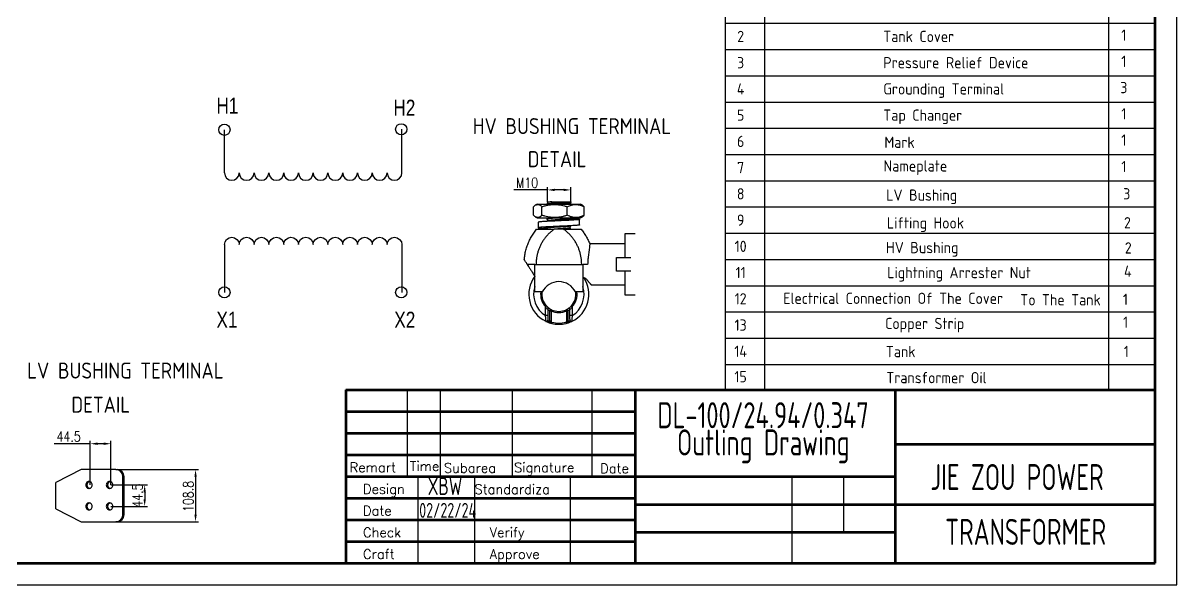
# Model space of a CAD drawing. Header units: millimetres. Extents: x 119255 to 140443, y -8485 to -5380.
# Drawn here: x 133797 to 136199, y -8485 to -7316 of the extents above; entities that cross this region are included whole.
import ezdxf
from ezdxf.enums import TextEntityAlignment as Align

# ---------------------------------------------------------------- set-up
doc = ezdxf.new("R2010")
doc.units = ezdxf.units.MM
doc.header["$LTSCALE"] = 3
for name, color, linetype in [('A', 3, 'Continuous'), ('S', 254, 'Continuous'), ('几何体', 7, 'Continuous')]:
    doc.layers.add(name, color=color, linetype=linetype)
doc.layers.add('标注、文本', color=3, linetype='Continuous', lineweight=25)
doc.layers.add('粗实线', color=4, linetype='Continuous', lineweight=53)
doc.styles.add('pdm', font='gbenor.shx', dxfattribs={"width": 0.8, "bigfont": 'gbhzfs.shx'})
doc.styles.add('ST_WIN', font='isocp2.shx', dxfattribs={"bigfont": 'hzdxfst.shx'})
doc.styles.get("Standard").update_dxf_attribs({"font": 'txt', "bigfont": 'gbcbig.shx'})
doc.styles.add('TH_GBDIM', font='romans.shx', dxfattribs={"width": 0.8, "bigfont": 'gbcbig.shx'})
doc.dimstyles.new('TH_GBDIM1', dxfattribs={"dimscale": 3, "dimtxt": 3.5, "dimasz": 2.5, "dimexe": 2, "dimexo": 0, "dimgap": 1.5, "dimtad": 1, "dimdec": 1, "dimzin": 0, "dimdsep": 46, "dimtxsty": 'TH_GBDIM', "dimcen": 2.5, "dimclrd": 3, "dimclre": 256, "dimclrt": 2, "dimadec": 0, "dimazin": 0, "dimtfac": 0.714286, "dimtdec": 1, "dimtmove": 0, "dimatfit": 3, "dimfxl": 0, "dimtzin": 0, "dimlwd": -1, "dimlwe": -1, "dimarcsym": 0})

# ---------------------------------------------------------------- blocks, each defined once
blk = doc.blocks.new('*D123')
at = {"layer": 'Defpoints', "color": 0}
for p in [(134888.8, -7663.2), (134888.8, -7687.9), (134937.4, -7687.9)]:
    blk.add_point(p, dxfattribs=at)
at = {"layer": '标注、文本'}
for p, q in [((134888.8, -7687.9), (134888.8, -7657.2)), ((134937.4, -7687.9), (134937.4, -7657.2))]:
    blk.add_line(p, q, dxfattribs=at)
at = {"layer": '标注、文本', "color": 3}
for p, q in [((134888.8, -7663.2), (134819.2, -7663.2)), ((134922.4, -7663.2), (134903.8, -7663.2))]:
    blk.add_line(p, q, dxfattribs=at)
for points in [[(134903.8, -7660.7), (134903.8, -7665.7), (134888.8, -7663.2)], [(134922.4, -7660.7), (134922.4, -7665.7), (134937.4, -7663.2)]]:
    blk.add_solid(points, dxfattribs=at)
at = {"layer": '标注、文本', "color": 2, "insert": (134846.5, -7648.2), "char_height": 21, "attachment_point": 5, "style": 'TH_GBDIM'}
blk.add_mtext('M10', dxfattribs=at)
blk = doc.blocks.new('*D124')
at = {"layer": 'Defpoints', "color": 0}
for p in [(133990.7, -8245), (133990.7, -8353.8), (134156.4, -8353.8)]:
    blk.add_point(p, dxfattribs=at)
at = {"layer": '标注、文本'}
for p, q in [((133990.7, -8245), (134162.4, -8245)), ((133990.7, -8353.8), (134162.4, -8353.8))]:
    blk.add_line(p, q, dxfattribs=at)
at = {"layer": '标注、文本', "color": 3}
blk.add_line((134156.4, -8260), (134156.4, -8338.8), dxfattribs=at)
for points in [[(134153.9, -8260), (134158.9, -8260), (134156.4, -8245)], [(134153.9, -8338.8), (134158.9, -8338.8), (134156.4, -8353.8)]]:
    blk.add_solid(points, dxfattribs=at)
at = {"layer": '标注、文本', "color": 2, "insert": (134141.4, -8301.1), "char_height": 21, "attachment_point": 5, "rotation": 90, "style": 'TH_GBDIM'}
blk.add_mtext('108.8', dxfattribs=at)
blk = doc.blocks.new('*D125')
at = {"layer": 'Defpoints', "color": 0}
for p in [(133937.3, -8191.3), (133937.3, -8277.2), (133980.3, -8277.2)]:
    blk.add_point(p, dxfattribs=at)
at = {"layer": '标注、文本'}
for p, q in [((133937.3, -8277.2), (133937.3, -8185.3)), ((133980.3, -8277.2), (133980.3, -8185.3))]:
    blk.add_line(p, q, dxfattribs=at)
at = {"layer": '标注、文本', "color": 3}
for p, q in [((133937.3, -8191.3), (133862.1, -8191.3)), ((133965.3, -8191.3), (133952.3, -8191.3))]:
    blk.add_line(p, q, dxfattribs=at)
for points in [[(133952.3, -8188.8), (133952.3, -8193.8), (133937.3, -8191.3)], [(133965.3, -8188.8), (133965.3, -8193.8), (133980.3, -8191.3)]]:
    blk.add_solid(points, dxfattribs=at)
at = {"layer": '标注、文本', "color": 2, "insert": (133892.2, -8176.3), "char_height": 21, "attachment_point": 5, "style": 'TH_GBDIM'}
blk.add_mtext('44.5', dxfattribs=at)
blk = doc.blocks.new('*D126')
at = {"layer": 'Defpoints', "color": 0}
for p in [(133980.3, -8277.2), (133980.3, -8321.7), (134050.5, -8321.7)]:
    blk.add_point(p, dxfattribs=at)
at = {"layer": '标注、文本'}
for p, q in [((133980.3, -8277.2), (134056.5, -8277.2)), ((133980.3, -8321.7), (134056.5, -8321.7))]:
    blk.add_line(p, q, dxfattribs=at)
at = {"layer": '标注、文本', "color": 3}
blk.add_line((134050.5, -8292.2), (134050.5, -8306.7), dxfattribs=at)
for points in [[(134048, -8292.2), (134053, -8292.2), (134050.5, -8277.2)], [(134048, -8306.7), (134053, -8306.7), (134050.5, -8321.7)]]:
    blk.add_solid(points, dxfattribs=at)
at = {"layer": '标注、文本', "color": 2, "insert": (134035.5, -8299.4), "char_height": 21, "attachment_point": 5, "rotation": 90, "style": 'TH_GBDIM'}
blk.add_mtext('44.5', dxfattribs=at)

msp = doc.modelspace()

# ---------------------------------------------------------------- linework, layer by layer
at = {"layer": 'A'}
for p, q in [((135259.76, -8079.16), (135259.76, -7152.69)), ((136153.97, -8026.27), (136153.97, -7152.69)), ((135341.51, -8079.16), (135341.51, -7207.29)), ((136057.35, -8079.16), (136057.35, -7207.29)), ((135259.76, -7316.49), (136153.97, -7316.49)), ((135259.76, -7371.09), (136153.97, -7371.09)), ((135259.76, -7425.69), (136153.97, -7425.69)), ((135259.76, -7480.29), (136153.97, -7480.29)), ((135259.76, -7480.29), (136153.97, -7480.29)), ((135259.76, -7534.88), (136153.97, -7534.88)), ((135259.76, -7534.88), (136153.97, -7534.88)), ((135259.76, -7589.48), (136153.97, -7589.48)), ((135259.76, -7644.08), (136153.97, -7644.08)), ((135322.16, -7698.68), (136153.97, -7698.68)), ((135322.16, -7753.28), (136153.97, -7753.28)), ((135322.16, -7807.88), (136153.97, -7807.88)), ((135322.16, -7862.48), (136153.97, -7862.48)), ((135322.16, -7917.08), (136153.97, -7917.08)), ((135259.76, -7971.68), (136153.97, -7971.68)), ((135259.76, -8026.27), (136153.97, -8026.27))]:
    msp.add_line(p, q, dxfattribs=at)
at = {"layer": 'S'}
for p, q in [((135259.76, -7698.68), (135322.16, -7698.68)), ((135259.76, -7753.28), (135322.16, -7753.28)), ((135259.76, -7807.88), (135322.16, -7807.88)), ((135259.76, -7862.48), (135322.16, -7862.48)), ((135259.76, -7917.08), (135322.16, -7917.08))]:
    msp.add_line(p, q, dxfattribs=at)
at = {"layer": '几何体'}
for p, q in [((134859.88, -7716.07), (134859.88, -7698.08)), ((134867.51, -7692.57), (134863.36, -7695.23)), ((134867.51, -7692.57), (134883.08, -7692.57)), ((134877.45, -7716.07), (134877.45, -7698.08)), ((134883.08, -7692.57), (134957.7, -7692.57)), ((134888.82, -7687.89), (134889.5, -7689.25)), ((134930.17, -7716.07), (134930.17, -7698.08)), ((134937.59, -7688.17), (134937.43, -7687.85)), ((134937.6, -7690.28), (134937.6, -7688.22)), ((134961.85, -7695.23), (134957.7, -7692.57)), ((134965.33, -7716.07), (134965.33, -7698.08)), ((134863.38, -7718.93), (134867.51, -7721.57)), ((134867.51, -7721.57), (134883.08, -7721.57)), ((134869.52, -7730.48), (134869.52, -7741.98)), ((134883.08, -7721.57), (134957.7, -7721.57)), ((134887.69, -7721.71), (134887.6, -7721.76)), ((134887.6, -7721.76), (134887.6, -7723.82)), ((134889.53, -7727.53), (134888.99, -7728.6)), ((134935.68, -7722.84), (134936.32, -7721.57)), ((134955.68, -7735.98), (134955.68, -7724.48)), ((134957.7, -7721.57), (134961.83, -7718.93)), ((134887.97, -7740.7), (134887.6, -7740.92)), ((134887.6, -7740.92), (134887.6, -7742.99)), ((134887.69, -7740.72), (134887.62, -7740.87)), ((134922.57, -7745.07), (134902.64, -7745.07)), ((134937.6, -7738.19), (134937.6, -7737.8)), ((135071.1, -7754.32), (135050.1, -7754.32)), ((135050.1, -7754.32), (135050.1, -7803.82)), ((135050.1, -7775.57), (134976.94, -7775.57)), ((135032.6, -7832.32), (135032.6, -7803.82)), ((135032.6, -7803.82), (135062.6, -7803.82)), ((134862.6, -7875.57), (134862.6, -7818.07)), ((134862.6, -7818.07), (134962.6, -7818.07)), ((134962.6, -7818.07), (134962.6, -7875.57)), ((135062.6, -7832.32), (135032.6, -7832.32)), ((135050.1, -7832.32), (135050.1, -7881.82)), ((134878.1, -7875.57), (134862.6, -7875.57)), ((134962.6, -7875.57), (134947.1, -7875.57)), ((134980.11, -7860.57), (135050.1, -7860.57)), ((135050.1, -7881.82), (135071.1, -7881.82)), ((134884.63, -7906.1), (134886.47, -7904.41)), ((134884.63, -7924.81), (134884.63, -7906.1)), ((134889.6, -7924.81), (134884.63, -7924.81)), ((134889.6, -7912.36), (134889.6, -7924.81)), ((134893.86, -7914.73), (134896.34, -7914.73)), ((134893.86, -7936.21), (134893.86, -7914.73)), ((134897.41, -7912.47), (134896.34, -7914.73)), ((134896.34, -7914.73), (134896.34, -7936.21)), ((134927.8, -7912.47), (134928.87, -7914.73)), ((134931.35, -7914.73), (134928.87, -7914.73)), ((134928.87, -7936.21), (134928.87, -7914.73)), ((134931.35, -7914.73), (134931.35, -7936.21)), ((134935.61, -7924.81), (134935.61, -7912.36)), ((134940.58, -7924.81), (134935.61, -7924.81)), ((134940.58, -7906.1), (134938.74, -7904.41)), ((134940.58, -7906.1), (134940.58, -7924.81)), ((134896.34, -7936.21), (134893.86, -7936.21)), ((134898.26, -7938.64), (134897.66, -7941.07)), ((134926.95, -7938.64), (134927.55, -7941.07)), ((134928.87, -7936.21), (134931.35, -7936.21)), ((133918.28, -8245.01), (133865.67, -8271.7)), ((133990.72, -8245.01), (133918.28, -8245.01)), ((133990.72, -8245.01), (133993.18, -8245.01)), ((134007.67, -8260.01), (134005.21, -8260.01)), ((134005.21, -8338.82), (134005.21, -8260.01)), ((134007.67, -8338.82), (134007.67, -8260.01)), ((133865.67, -8327.13), (133918.28, -8353.82)), ((133918.28, -8353.82), (133990.72, -8353.82)), ((133993.18, -8353.82), (133990.72, -8353.82)), ((134005.21, -8338.82), (134007.67, -8338.82))]:
    msp.add_line(p, q, dxfattribs=at)
at = {"layer": '几何体', "flags": 128}
for points in [[(133941.51, -8277.17), (133941.34, -8275.57), (133940.83, -8274.06), (133940, -8272.71), (133938.91, -8271.58), (133937.6, -8270.72), (133936.14, -8270.19), (133934.6, -8270.02), (133933.07, -8270.19), (133931.61, -8270.72), (133930.3, -8271.58), (133929.2, -8272.71), (133928.38, -8274.06), (133927.87, -8275.57), (133927.7, -8277.17), (133927.87, -8278.76), (133928.38, -8280.27), (133929.2, -8281.62), (133930.3, -8282.76), (133931.61, -8283.61), (133933.07, -8284.14), (133934.6, -8284.32), (133936.14, -8284.14), (133937.6, -8283.61), (133938.91, -8282.76), (133940, -8281.62), (133940.83, -8280.27), (133941.34, -8278.76), (133941.51, -8277.17)], [(133984.49, -8277.17), (133984.32, -8275.57), (133983.81, -8274.06), (133982.99, -8272.71), (133981.89, -8271.58), (133980.58, -8270.72), (133979.12, -8270.19), (133977.59, -8270.02), (133976.05, -8270.19), (133974.59, -8270.72), (133973.28, -8271.58), (133972.19, -8272.71), (133971.36, -8274.06), (133970.85, -8275.57), (133970.68, -8277.17), (133970.85, -8278.76), (133971.36, -8280.27), (133972.19, -8281.62), (133973.28, -8282.76), (133974.59, -8283.61), (133976.05, -8284.14), (133977.59, -8284.32), (133979.12, -8284.14), (133980.58, -8283.61), (133981.89, -8282.76), (133982.99, -8281.62), (133983.81, -8280.27), (133984.32, -8278.76), (133984.49, -8277.17)], [(133941.51, -8321.67), (133941.34, -8320.07), (133940.83, -8318.56), (133940, -8317.21), (133938.91, -8316.08), (133937.6, -8315.22), (133936.14, -8314.69), (133934.6, -8314.52), (133933.07, -8314.69), (133931.61, -8315.22), (133930.3, -8316.08), (133929.2, -8317.21), (133928.38, -8318.56), (133927.87, -8320.07), (133927.7, -8321.67), (133927.87, -8323.26), (133928.38, -8324.77), (133929.2, -8326.12), (133930.3, -8327.26), (133931.61, -8328.11), (133933.07, -8328.64), (133934.6, -8328.82), (133936.14, -8328.64), (133937.6, -8328.11), (133938.91, -8327.26), (133940, -8326.12), (133940.83, -8324.77), (133941.34, -8323.26), (133941.51, -8321.67)], [(133984.49, -8321.67), (133984.32, -8320.07), (133983.81, -8318.56), (133982.99, -8317.21), (133981.89, -8316.08), (133980.58, -8315.22), (133979.12, -8314.69), (133977.59, -8314.52), (133976.05, -8314.69), (133974.59, -8315.22), (133973.28, -8316.08), (133972.19, -8317.21), (133971.36, -8318.56), (133970.85, -8320.07), (133970.68, -8321.67), (133970.85, -8323.26), (133971.36, -8324.77), (133972.19, -8326.12), (133973.28, -8327.26), (133974.59, -8328.11), (133976.05, -8328.64), (133977.59, -8328.82), (133979.12, -8328.64), (133980.58, -8328.11), (133981.89, -8327.26), (133982.99, -8326.12), (133983.81, -8324.77), (133984.32, -8323.26), (133984.49, -8321.67)]]:
    msp.add_lwpolyline(points, dxfattribs=at)
at = {"layer": '几何体'}
for centre, radius, start, end in [((134912.6, -7880.38), 62.5, 143.18845, 243.95104), ((134912.6, -7880.38), 62.5, 296.04896, 33.63315), ((134912.6, -7880.38), 52.5, 162.24721, 237.80102), ((134912.6, -7880.38), 38, 172.7311, 222.59215), ((134912.6, -7880.38), 35.5, 172.21614, 222.59215), ((134912.6, -7892.5), 38.43, 26.13864, 153.86136), ((134912.6, -7880.38), 35.5, 317.40785, 7.78386), ((134912.6, -7880.38), 52.5, 302.19898, 17.75279), ((134912.6, -7880.38), 38, 317.40785, 7.2689), ((134892.1, -7912.37), 2.5, 57.73446, 179.77206), ((134910.12, -7880.38), 38, 237.31442, 244.66198), ((134912.6, -7880.38), 35.5, 237.31442, 244.66198), ((134896.36, -7914.73), 2.5, 64.99822, 179.88624), ((134912.6, -7880.38), 38, 244.66198, 295.33802), ((134912.6, -7880.38), 35.5, 244.66198, 295.33802), ((134912.6, -7880.38), 35.5, 295.33802, 302.68558), ((134928.85, -7914.73), 2.5, 0.11376, 115.00178), ((134915.09, -7880.38), 38, 295.33802, 302.68558), ((134933.11, -7912.37), 2.5, 0.22794, 122.26554), ((134894.24, -7934.9), 4.97, 179.62661, 251.26159), ((134907.64, -7880.38), 57.5, 251.37758, 256.13637), ((134912.6, -7880.38), 62.5, 251.37758, 256.16785), ((134912.6, -7880.38), 62.5, 256.16785, 283.83215), ((134912.6, -7880.38), 60, 256.16785, 283.83215), ((134912.6, -7880.38), 62.5, 283.83215, 288.62242), ((134917.57, -7880.38), 57.5, 283.86363, 288.62242), ((134930.97, -7934.9), 4.97, 288.73841, 0.37339), ((133990.46, -8259.76), 14.75, 359.02424, 88.98981), ((133992.92, -8259.76), 14.75, 359.02424, 88.98981), ((133937.29, -8277.17), 7.19, 101.71697, 258.28303), ((133980.28, -8277.17), 7.19, 101.71698, 258.28302), ((133937.29, -8321.67), 7.19, 101.71698, 258.28302), ((133980.28, -8321.67), 7.19, 101.71697, 258.28303), ((133990.46, -8339.07), 14.75, 271.01019, 0.97576), ((133992.92, -8339.07), 14.75, 271.01019, 0.97576)]:
    msp.add_arc(centre, radius, start, end, dxfattribs=at)
for points, knots in [([(134859.88, -7698.08), (134860.64, -7697.37), (134862.17, -7695.96), (134864.53, -7694.44), (134866.95, -7693.54), (134869.27, -7693.39), (134871.44, -7693.88), (134873.46, -7694.84), (134875.47, -7696.23), (134876.79, -7697.46), (134877.45, -7698.08)], [0, 0, 0, 0, 0.1336425, 0.2672363, 0.4045834, 0.541898, 0.6551992, 0.7685228, 0.884248, 1, 1, 1, 1]), ([(134877.45, -7698.08), (134879.74, -7697.37), (134884.32, -7695.96), (134891.41, -7694.44), (134898.68, -7693.54), (134905.63, -7693.39), (134912.14, -7693.88), (134918.2, -7694.84), (134924.22, -7696.23), (134928.19, -7697.46), (134930.17, -7698.08)], [0, 0, 0, 0, 0.1336425, 0.2672363, 0.4045834, 0.541898, 0.6551992, 0.7685228, 0.884248, 1, 1, 1, 1]), ([(134889.53, -7689.19), (134889.21, -7689.82), (134888.64, -7690.95), (134888.07, -7692.07), (134887.81, -7692.57)], [0, 0, 0, 0, 0.5567059, 1, 1, 1, 1]), ([(134937.52, -7688.17), (134937.55, -7688.18), (134937.78, -7688.3), (134937.22, -7688.52), (134935.87, -7688.81), (134933.52, -7689.11), (134930.4, -7689.42), (134926.58, -7689.71), (134922.24, -7690.01), (134917.51, -7690.32), (134912.6, -7690.61), (134907.7, -7690.91), (134902.97, -7691.21), (134898.63, -7691.51), (134894.81, -7691.8), (134891.71, -7692.11), (134889.62, -7692.37), (134888.96, -7692.52), (134888.72, -7692.57)], [0, 0, 0, 0, 0.011339, 0.0796235, 0.1469262, 0.2150508, 0.2834423, 0.3508608, 0.4187734, 0.4872185, 0.554868, 0.6225175, 0.6909627, 0.7588753, 0.8262938, 0.8946853, 0.9628099, 1, 1, 1, 1]), ([(134888.84, -7687.88), (134888.89, -7687.88), (134888.98, -7687.88), (134889.98, -7687.88), (134891.57, -7687.88), (134893.8, -7687.88), (134896.06, -7687.88), (134897.63, -7687.88), (134898.14, -7687.88)], [0, 0, 0, 0, 0.1744692, 0.3563639, 0.5436027, 0.7238546, 0.9094639, 1, 1, 1, 1]), ([(134898.14, -7687.88), (134897.51, -7687.94), (134895.73, -7688.09), (134893.28, -7688.35), (134891.15, -7688.65), (134889.84, -7688.92), (134889.67, -7689.11), (134889.6, -7689.19)], [0, 0, 0, 0, 0.1252265, 0.3553335, 0.5845415, 0.8109807, 1, 1, 1, 1]), ([(134898.14, -7687.88), (134899.16, -7687.88), (134901.22, -7687.88), (134904.76, -7687.88), (134908.53, -7687.88), (134912.43, -7687.88), (134916.38, -7687.88), (134920.26, -7687.88), (134924, -7687.88), (134927.44, -7687.88), (134930.51, -7687.88), (134933.1, -7687.88), (134935.18, -7687.88), (134936.6, -7687.88), (134937.38, -7687.88), (134937.37, -7687.88), (134937.37, -7687.88)], [0, 0, 0, 0, 0.0706046, 0.1432471, 0.2138466, 0.2864695, 0.3574563, 0.4304155, 0.5028638, 0.57741, 0.6500154, 0.7246462, 0.7986045, 0.8747015, 0.9489552, 1, 1, 1, 1]), ([(134937.53, -7690.32), (134937.45, -7690.41), (134937.26, -7690.6), (134935.83, -7690.87), (134933.53, -7691.17), (134930.39, -7691.48), (134926.58, -7691.77), (134922.23, -7692.07), (134918.05, -7692.34), (134915.32, -7692.51), (134914.24, -7692.57)], [0, 0, 0, 0, 0.1129869, 0.2449351, 0.3784947, 0.5125774, 0.6447526, 0.7778965, 0.9120844, 1, 1, 1, 1]), ([(134930.17, -7698.08), (134931.67, -7697.38), (134934.61, -7696.02), (134939.1, -7694.56), (134943.62, -7693.63), (134948.23, -7693.37), (134952.75, -7693.77), (134957.1, -7694.77), (134961.25, -7696.19), (134963.97, -7697.45), (134965.33, -7698.08)], [0, 0, 0, 0, 0.1314085, 0.257448, 0.383446, 0.5134136, 0.643385, 0.7621543, 0.8811202, 1, 1, 1, 1]), ([(134936.45, -7692.57), (134936.51, -7692.45), (134936.89, -7691.7), (134937.27, -7690.95), (134937.59, -7690.32)], [0, 0, 0, 0, 0.1627992, 1, 1, 1, 1]), ([(134965.33, -7698.08), (134964.57, -7697.35), (134963.41, -7696.25), (134962.22, -7695.53), (134961.81, -7695.28)], [0, 0, 0, 0, 0.6559929, 1, 1, 1, 1]), ([(134877.45, -7716.07), (134876.68, -7716.77), (134875.16, -7718.18), (134872.79, -7719.71), (134870.37, -7720.61), (134868.06, -7720.76), (134865.89, -7720.26), (134863.87, -7719.3), (134861.86, -7717.91), (134860.54, -7716.68), (134859.88, -7716.07)], [0, 0, 0, 0, 0.1336425, 0.2672363, 0.4045834, 0.541898, 0.6551992, 0.7685228, 0.884248, 1, 1, 1, 1]), ([(134935.81, -7722.58), (134937.08, -7722.64), (134940.24, -7722.81), (134944.59, -7723.07), (134948.77, -7723.37), (134952.04, -7723.68), (134954.33, -7723.97), (134955.6, -7724.27), (134955.82, -7724.57), (134954.96, -7724.88), (134953.06, -7725.17), (134950.18, -7725.47), (134946.36, -7725.77), (134941.7, -7726.08), (134936.34, -7726.37), (134930.4, -7726.67), (134924.01, -7726.97), (134917.32, -7727.28), (134910.55, -7727.57), (134903.83, -7727.87), (134897.3, -7728.17), (134891.15, -7728.48), (134885.55, -7728.77), (134880.61, -7729.07), (134876.44, -7729.37), (134873.16, -7729.68), (134870.9, -7729.97), (134869.66, -7730.24), (134869.64, -7730.41), (134869.64, -7730.48)], [0, 0, 0, 0, 0.0253748, 0.0630724, 0.1012418, 0.1394111, 0.1771087, 0.2148063, 0.2529757, 0.291145, 0.3288426, 0.3665402, 0.4047095, 0.4428789, 0.4805765, 0.5182741, 0.5564434, 0.5946128, 0.6323104, 0.6700079, 0.7081773, 0.7463467, 0.7840442, 0.8217418, 0.8599112, 0.8980805, 0.9357781, 0.9734757, 1, 1, 1, 1]), ([(134930.17, -7716.07), (134927.88, -7716.77), (134923.3, -7718.18), (134916.2, -7719.71), (134908.94, -7720.61), (134901.98, -7720.76), (134895.48, -7720.26), (134889.42, -7719.3), (134883.39, -7717.91), (134879.43, -7716.68), (134877.45, -7716.07)], [0, 0, 0, 0, 0.1336425, 0.2672363, 0.4045834, 0.541898, 0.6551992, 0.7685228, 0.884248, 1, 1, 1, 1]), ([(134910.13, -7721.57), (134909.34, -7721.62), (134906.89, -7721.77), (134902.98, -7722.03), (134898.62, -7722.32), (134894.81, -7722.62), (134891.69, -7722.92), (134889.34, -7723.23), (134887.98, -7723.51), (134887.44, -7723.73), (134887.65, -7723.85), (134887.68, -7723.87)], [0, 0, 0, 0, 0.06396167, 0.19564291, 0.3262997, 0.45600579, 0.58758386, 0.71864851, 0.84813187, 0.97950409, 1, 1, 1, 1]), ([(134887.62, -7723.87), (134887.94, -7724.49), (134888.56, -7725.73), (134889.19, -7726.97), (134889.5, -7727.58)], [0, 0, 0, 0, 0.50694105, 1, 1, 1, 1]), ([(134935.62, -7722.84), (134935.54, -7722.92), (134935.37, -7723.11), (134934.06, -7723.38), (134931.93, -7723.69), (134929.03, -7723.99), (134925.51, -7724.28), (134921.5, -7724.58), (134917.14, -7724.89), (134912.81, -7725.17), (134908.7, -7725.44), (134904.89, -7725.7), (134901.31, -7725.96), (134898.46, -7726.18), (134895.75, -7726.42), (134893.28, -7726.68), (134891.15, -7726.99), (134889.84, -7727.26), (134889.67, -7727.44), (134889.6, -7727.53)], [0, 0, 0, 0, 0.0534828, 0.1167547, 0.1808002, 0.2450969, 0.3084777, 0.3723236, 0.4366708, 0.500269, 0.5550889, 0.6105938, 0.6659809, 0.7205791, 0.75557, 0.8198667, 0.8839122, 0.9471841, 1, 1, 1, 1]), ([(134935.84, -7723.06), (134935.88, -7723.06), (134937.13, -7723.16), (134939.08, -7723.37), (134941.52, -7723.68), (134943.19, -7723.97), (134944.12, -7724.27), (134944.28, -7724.57), (134943.65, -7724.88), (134942.26, -7725.17), (134940.15, -7725.47), (134937.35, -7725.77), (134933.93, -7726.08), (134930, -7726.37), (134925.65, -7726.67), (134920.96, -7726.97), (134916.54, -7727.25), (134913.72, -7727.42), (134912.56, -7727.49)], [0, 0, 0, 0, 0.00198403, 0.07024202, 0.13850001, 0.20591148, 0.27332294, 0.34158093, 0.40983892, 0.47725039, 0.54466185, 0.61291985, 0.68117784, 0.7485893, 0.81600077, 0.88425876, 0.95251675, 1, 1, 1, 1]), ([(134965.33, -7716.07), (134963.97, -7716.7), (134961.25, -7717.96), (134957.1, -7719.38), (134952.8, -7720.37), (134948.38, -7720.77), (134943.82, -7720.54), (134939.24, -7719.63), (134934.66, -7718.15), (134931.67, -7716.76), (134930.17, -7716.07)], [0, 0, 0, 0, 0.1188795, 0.2378452, 0.3566142, 0.4824661, 0.6083134, 0.7384292, 0.8685918, 1, 1, 1, 1]), ([(134937.22, -7725.78), (134937.03, -7725.39), (134936.52, -7724.39), (134936.01, -7723.4), (134935.71, -7722.79)], [0, 0, 0, 0, 0.3880679, 1, 1, 1, 1]), ([(134961.81, -7718.9), (134962.32, -7718.57), (134963.51, -7717.79), (134964.67, -7716.7), (134965.33, -7716.07)], [0, 0, 0, 0, 0.4297346, 1, 1, 1, 1]), ([(134840.54, -7808.08), (134840.91, -7804.81), (134841.64, -7798.29), (134843.8, -7788.66), (134846.73, -7779.23), (134850.46, -7770.08), (134854.99, -7761.28), (134860.22, -7752.86), (134864.28, -7747.67), (134866.32, -7745.07)], [0, 0, 0, 0, 0.1425337, 0.2850681, 0.4276034, 0.5707028, 0.7138014, 0.8569007, 1, 1, 1, 1]), ([(134902.64, -7745.07), (134900.75, -7746.49), (134896.97, -7749.34), (134891.74, -7754.16), (134886.87, -7759.36), (134882.43, -7764.92), (134878.45, -7770.81), (134874.95, -7776.99), (134871.96, -7783.42), (134869.49, -7790.08), (134867.55, -7796.94), (134866.15, -7803.92), (134865.27, -7810.98), (134865.16, -7815.71), (134865.11, -7818.07)], [0, 0, 0, 0, 0.0832172, 0.1663847, 0.2500233, 0.3337131, 0.4168632, 0.4999998, 0.583099, 0.6662492, 0.7499764, 0.8335965, 0.916764, 1, 1, 1, 1]), ([(134866.34, -7745.07), (134866.36, -7745.07), (134866.41, -7745.07), (134866.79, -7745.07), (134867.4, -7745.07), (134868.22, -7745.07), (134869.2, -7745.07), (134870.3, -7745.07), (134871.57, -7745.07), (134873, -7745.07), (134874.81, -7745.07), (134877.07, -7745.07), (134879.89, -7745.07), (134882.98, -7745.07), (134886.37, -7745.07), (134890.06, -7745.07), (134894.05, -7745.07), (134898.27, -7745.07), (134901.16, -7745.07), (134902.64, -7745.07)], [0, 0, 0, 0, 0.0632213, 0.1255669, 0.1872543, 0.2485081, 0.3011813, 0.3523364, 0.402151, 0.4508173, 0.4985414, 0.5649917, 0.6283598, 0.6894952, 0.7493425, 0.8108636, 0.8723314, 0.934986, 1, 1, 1, 1]), ([(134955.57, -7735.98), (134955.6, -7736.01), (134955.74, -7736.14), (134954.91, -7736.38), (134953.07, -7736.67), (134950.18, -7736.97), (134946.36, -7737.27), (134941.7, -7737.58), (134936.34, -7737.87), (134930.4, -7738.17), (134924.01, -7738.47), (134917.32, -7738.78), (134910.55, -7739.07), (134903.83, -7739.37), (134897.3, -7739.67), (134891.15, -7739.98), (134885.55, -7740.27), (134880.61, -7740.57), (134876.44, -7740.87), (134873.17, -7741.18), (134870.88, -7741.47), (134869.61, -7741.77), (134869.39, -7742.07), (134870.25, -7742.38), (134872.15, -7742.67), (134875.03, -7742.97), (134878.86, -7743.27), (134883.2, -7743.56), (134886.53, -7743.74), (134888.02, -7743.82)], [0, 0, 0, 0, 0.0117613, 0.0502697, 0.0883021, 0.1263345, 0.1648429, 0.2033512, 0.2413836, 0.279416, 0.3179244, 0.3564328, 0.3944652, 0.4324976, 0.471006, 0.5095144, 0.5475468, 0.5855792, 0.6240876, 0.6625959, 0.7006283, 0.7386608, 0.7771691, 0.8156775, 0.8537099, 0.8917423, 0.9302507, 0.9687591, 1, 1, 1, 1]), ([(134912.56, -7738.99), (134912.08, -7739.02), (134909.95, -7739.14), (134906.17, -7739.37), (134901.39, -7739.67), (134896.88, -7739.98), (134892.77, -7740.27), (134889.15, -7740.57), (134886.09, -7740.87), (134883.7, -7741.18), (134882.02, -7741.47), (134881.09, -7741.77), (134880.93, -7742.07), (134881.56, -7742.38), (134882.96, -7742.67), (134884.97, -7742.96), (134886.83, -7743.15), (134887.73, -7743.25)], [0, 0, 0, 0, 0.0206777, 0.0906243, 0.1614492, 0.2322742, 0.3022208, 0.3721675, 0.4429924, 0.5138174, 0.583764, 0.6537106, 0.7245356, 0.7953606, 0.8653072, 0.9352538, 1, 1, 1, 1]), ([(134937.6, -7738.19), (134937.51, -7738.3), (134937.32, -7738.5), (134935.84, -7738.79), (134933.53, -7739.09), (134930.39, -7739.4), (134926.58, -7739.69), (134922.24, -7739.99), (134917.51, -7740.3), (134912.6, -7740.59), (134907.7, -7740.88), (134902.97, -7741.19), (134898.63, -7741.49), (134894.81, -7741.78), (134891.69, -7742.09), (134889.34, -7742.39), (134887.98, -7742.68), (134887.44, -7742.9), (134887.65, -7743.02), (134887.68, -7743.03)], [0, 0, 0, 0, 0.0622062, 0.1235181, 0.1855787, 0.2478824, 0.3092997, 0.3711672, 0.4335197, 0.4951475, 0.5567752, 0.6191278, 0.6809953, 0.7424126, 0.8047163, 0.8667769, 0.9280887, 0.990295, 1, 1, 1, 1]), ([(134887.62, -7743.03), (134887.94, -7743.66), (134888.28, -7744.34), (134888.63, -7745.02), (134888.65, -7745.07)], [0, 0, 0, 0, 0.92269038, 1, 1, 1, 1]), ([(134935.62, -7742.01), (134935.54, -7742.09), (134935.37, -7742.28), (134934.06, -7742.55), (134931.93, -7742.85), (134929.03, -7743.16), (134925.51, -7743.45), (134921.5, -7743.75), (134917.14, -7744.06), (134912.81, -7744.34), (134908.71, -7744.6), (134905.57, -7744.82), (134903.87, -7744.95), (134903.34, -7744.98)], [0, 0, 0, 0, 0.0842117, 0.1838367, 0.2846799, 0.3859187, 0.4857153, 0.5862443, 0.6875625, 0.7877015, 0.8740184, 0.961414, 1, 1, 1, 1]), ([(134912.21, -7739), (134912.2, -7739.01), (134912.16, -7739.01), (134912.42, -7738.99), (134912.6, -7738.99)], [0, 0, 0, 0, 0.2579346, 1, 1, 1, 1]), ([(134960.1, -7818.07), (134960.05, -7815.71), (134959.94, -7810.98), (134959.06, -7803.92), (134957.66, -7796.94), (134955.72, -7790.08), (134953.25, -7783.42), (134950.26, -7776.99), (134946.77, -7770.82), (134942.78, -7764.93), (134938.34, -7759.36), (134933.47, -7754.16), (134928.24, -7749.34), (134924.46, -7746.49), (134922.57, -7745.07)], [0, 0, 0, 0, 0.0832172, 0.1663848, 0.2500232, 0.3337131, 0.4168633, 0.4999998, 0.583099, 0.6662492, 0.7499764, 0.8335965, 0.9167641, 1, 1, 1, 1]), ([(134922.57, -7745.07), (134924.04, -7745.07), (134926.93, -7745.07), (134931.14, -7745.07), (134935.12, -7745.07), (134938.81, -7745.07), (134942.19, -7745.07), (134944.91, -7745.07), (134947.12, -7745.07), (134948.91, -7745.07), (134950.74, -7745.07), (134952.56, -7745.07), (134954.28, -7745.07), (134955.74, -7745.07), (134957.28, -7745.07), (134958.59, -7745.07), (134958.77, -7745.07), (134958.87, -7745.07)], [0, 0, 0, 0, 0.0648469, 0.12735777, 0.18869577, 0.25009077, 0.30975052, 0.37071365, 0.41256114, 0.45566254, 0.500252, 0.5598657, 0.62106032, 0.68422791, 0.74972513, 0.87348858, 1, 1, 1, 1]), ([(134935.68, -7742.01), (134936, -7741.38), (134936.64, -7740.12), (134937.27, -7738.87), (134937.59, -7738.24)], [0, 0, 0, 0, 0.4999979, 1, 1, 1, 1]), ([(134937.29, -7745.07), (134937.07, -7744.64), (134936.54, -7743.6), (134936.01, -7742.56), (134935.71, -7741.95)], [0, 0, 0, 0, 0.4138802, 1, 1, 1, 1]), ([(134958.89, -7745.07), (134960.73, -7747.4), (134964.4, -7752.06), (134969.19, -7759.57), (134973.47, -7767.38), (134975.78, -7772.84), (134976.94, -7775.57)], [0, 0, 0, 0, 0.2500003, 0.500001, 0.7500005, 1, 1, 1, 1]), ([(134976.94, -7775.57), (134976.93, -7775.67), (134976.91, -7775.85), (134976.79, -7777.42), (134976.59, -7779.58), (134976.35, -7781.92), (134976.05, -7784.59), (134975.67, -7787.74), (134975.2, -7791.29), (134974.68, -7795.1), (134974.1, -7799.24), (134973.54, -7803.63), (134973.08, -7807.67), (134972.64, -7812.49), (134972.58, -7816.2), (134972.55, -7818.07)], [0, 0, 0, 0, 0.0955659, 0.1934007, 0.2985319, 0.3526775, 0.4068231, 0.5117469, 0.5657671, 0.6197879, 0.7252207, 0.7794712, 0.8337198, 0.9160564, 1, 1, 1, 1]), ([(134846.85, -7818.07), (134846.18, -7817.02), (134844.84, -7814.89), (134843.19, -7812.27), (134841.84, -7810.14), (134841.03, -7808.85), (134840.62, -7808.19), (134840.57, -7808.12), (134840.55, -7808.09)], [0, 0, 0, 0, 0.16217366, 0.32755786, 0.5234252, 0.72325151, 0.86109307, 1, 1, 1, 1]), ([(134862.6, -7818.07), (134862.23, -7818.07), (134861.45, -7818.07), (134860.29, -7818.07), (134859.11, -7818.07), (134857.83, -7818.07), (134856.45, -7818.07), (134855.02, -7818.07), (134853.62, -7818.07), (134851.64, -7818.07), (134849.21, -7818.07), (134847.66, -7818.07), (134846.85, -7818.07)], [0, 0, 0, 0, 0.0501892, 0.1052906, 0.1618438, 0.2202446, 0.2975432, 0.3779347, 0.4620333, 0.5503755, 0.7656375, 1, 1, 1, 1]), ([(134846.85, -7818.07), (134847.7, -7819.43), (134849.44, -7822.18), (134852.05, -7826.33), (134854.37, -7830.01), (134856.3, -7833.07), (134858.32, -7836.27), (134860.43, -7839.62), (134861.87, -7841.91), (134862.6, -7843.07)], [0, 0, 0, 0, 0.2029241, 0.4104076, 0.5255073, 0.6406021, 0.7592534, 0.8779025, 1, 1, 1, 1]), ([(134972.55, -7818.07), (134971.81, -7818.07), (134970.33, -7818.07), (134967.95, -7818.07), (134965.56, -7818.07), (134963.82, -7818.07), (134962.81, -7818.07), (134962.6, -7818.07)], [0, 0, 0, 0, 0.2674046, 0.5399316, 0.7407656, 0.9464155, 1, 1, 1, 1]), ([(134962.6, -7845.46), (134963.48, -7845.55), (134965.22, -7845.72), (134967.3, -7846.75), (134968.89, -7847.88), (134970.02, -7848.94), (134970.59, -7849.64), (134970.84, -7849.94)], [0, 0, 0, 0, 0.2414034, 0.4809203, 0.6697308, 0.8588149, 1, 1, 1, 1]), ([(134980.1, -7860.57), (134980.06, -7860.53), (134979.98, -7860.46), (134979.26, -7859.72), (134977.9, -7858.34), (134975.85, -7856.13), (134973.43, -7853.38), (134971.69, -7851.15), (134970.81, -7850.02)], [0, 0, 0, 0, 0.1303548, 0.2632452, 0.4465363, 0.6349471, 0.8160864, 1, 1, 1, 1]), ([(134970.84, -7849.94), (134971.46, -7850.73), (134972.7, -7852.31), (134974.48, -7854.42), (134976.12, -7856.3), (134977.52, -7857.83), (134978.62, -7859.02), (134979.44, -7859.88), (134980, -7860.46), (134980.07, -7860.53), (134980.1, -7860.57)], [0, 0, 0, 0, 0.1278984, 0.2557769, 0.3879285, 0.5200354, 0.6360746, 0.7534391, 0.8757131, 1, 1, 1, 1]), ([(134889.6, -7912.36), (134889.5, -7912.27), (134889.29, -7912.06), (134888.47, -7911.22), (134887.27, -7909.87), (134885.9, -7908.1), (134885.01, -7906.7), (134884.63, -7906.1)], [0, 0, 0, 0, 0.1542537, 0.3161539, 0.4992759, 0.7831329, 1, 1, 1, 1]), ([(134885.16, -7936.53), (134885.23, -7936.55), (134885.38, -7936.57), (134885.55, -7936.25), (134885.72, -7935.48), (134885.76, -7934.38), (134885.72, -7932.92), (134885.63, -7931.53), (134885.48, -7930.15), (134885.29, -7928.69), (134885.07, -7927.12), (134884.78, -7925.58), (134884.63, -7924.81)], [0, 0, 0, 0, 0.08367067, 0.1745007, 0.26533892, 0.44011004, 0.47421985, 0.59895798, 0.72392292, 0.73029817, 0.86506002, 1, 1, 1, 1]), ([(134886.47, -7904.41), (134887.01, -7904.98), (134887.94, -7905.94), (134889.29, -7907.17), (134890.6, -7908.26), (134891.9, -7909.24), (134893.02, -7910), (134893.3, -7910.17), (134893.43, -7910.26)], [0, 0, 0, 0, 0.1909457, 0.3233419, 0.4555706, 0.6406867, 0.8185547, 1, 1, 1, 1]), ([(134889.6, -7924.81), (134889.59, -7925.84), (134889.58, -7927.92), (134889.51, -7930.66), (134889.4, -7933), (134889.32, -7934.24), (134889.27, -7934.87)], [0, 0, 0, 0, 0.2897345, 0.5872351, 0.7917695, 1, 1, 1, 1]), ([(134931.78, -7910.26), (134931.81, -7910.23), (134931.97, -7910.14), (134932.7, -7909.66), (134934.26, -7908.54), (134935.97, -7907.14), (134937.52, -7905.7), (134938.33, -7904.84), (134938.74, -7904.41)], [0, 0, 0, 0, 0.07013305, 0.27621219, 0.476705, 0.71243333, 0.8561312, 1, 1, 1, 1]), ([(134940.58, -7906.1), (134940, -7907), (134938.97, -7908.58), (134937.44, -7910.45), (134936.39, -7911.6), (134935.89, -7912.09), (134935.69, -7912.29), (134935.64, -7912.34), (134935.61, -7912.36)], [0, 0, 0, 0, 0.3224126, 0.5691307, 0.7605823, 0.8991608, 0.9412114, 1, 1, 1, 1]), ([(134935.94, -7934.87), (134935.89, -7934.26), (134935.81, -7933.01), (134935.7, -7930.7), (134935.63, -7927.95), (134935.62, -7925.86), (134935.61, -7924.81)], [0, 0, 0, 0, 0.2044583, 0.4127639, 0.7022418, 1, 1, 1, 1]), ([(134940.58, -7924.81), (134940.43, -7925.58), (134940.14, -7927.12), (134939.79, -7929.55), (134939.57, -7931.65), (134939.45, -7933.67), (134939.46, -7934.89), (134939.55, -7935.76), (134939.66, -7936.25), (134939.83, -7936.57), (134939.98, -7936.55), (134940.05, -7936.53)], [0, 0, 0, 0, 0.1349241, 0.2696702, 0.4285039, 0.5256665, 0.6908906, 0.7346922, 0.8255198, 0.9163391, 1, 1, 1, 1]), ([(134885.16, -7936.53), (134885.16, -7936.54), (134885.28, -7936.59), (134885.86, -7936.82), (134886.98, -7936.75), (134888.53, -7935.97), (134889.04, -7935.22), (134889.27, -7934.87)], [0, 0, 0, 0, 0.00370978, 0.07523613, 0.36558551, 0.69956339, 1, 1, 1, 1]), ([(134892.65, -7939.61), (134892.49, -7939.56), (134892.18, -7939.45), (134891.16, -7939.09), (134889.85, -7938.6), (134888.15, -7937.91), (134886.54, -7937.2), (134885.46, -7936.68), (134885.17, -7936.54), (134885.16, -7936.53)], [0, 0, 0, 0, 0.1822175, 0.3645988, 0.5342072, 0.7039196, 0.9228217, 0.9968471, 1, 1, 1, 1]), ([(134897.66, -7941.07), (134897.15, -7940.89), (134896.11, -7940.53), (134894.88, -7939.38), (134894.02, -7937.89), (134893.91, -7936.77), (134893.86, -7936.21)], [0, 0, 0, 0, 0.2424251, 0.4952663, 0.7474267, 1, 1, 1, 1]), ([(134896.34, -7936.21), (134896.37, -7936.49), (134896.43, -7937.05), (134896.86, -7937.79), (134897.48, -7938.37), (134898, -7938.55), (134898.26, -7938.64)], [0, 0, 0, 0, 0.2520437, 0.5040461, 0.7571208, 1, 1, 1, 1]), ([(134926.95, -7938.64), (134927.22, -7938.55), (134927.76, -7938.36), (134928.38, -7937.75), (134928.79, -7937.01), (134928.84, -7936.47), (134928.87, -7936.21)], [0, 0, 0, 0, 0.2553798, 0.5107858, 0.7654295, 1, 1, 1, 1]), ([(134931.35, -7936.21), (134931.3, -7936.73), (134931.21, -7937.82), (134930.4, -7939.3), (134929.16, -7940.5), (134928.08, -7940.88), (134927.55, -7941.07)], [0, 0, 0, 0, 0.2350736, 0.4899042, 0.7450938, 1, 1, 1, 1]), ([(134940.05, -7936.53), (134940.04, -7936.54), (134939.75, -7936.68), (134938.67, -7937.2), (134937.06, -7937.91), (134935.36, -7938.6), (134934.04, -7939.09), (134933.02, -7939.45), (134932.72, -7939.56), (134932.56, -7939.61)], [0, 0, 0, 0, 0.0031529, 0.0771783, 0.2960804, 0.4657928, 0.6354012, 0.8177825, 1, 1, 1, 1]), ([(134935.94, -7934.87), (134936.17, -7935.22), (134936.68, -7935.97), (134938.23, -7936.75), (134939.35, -7936.82), (134939.93, -7936.59), (134940.04, -7936.54), (134940.05, -7936.53)], [0, 0, 0, 0, 0.3004366, 0.6344145, 0.9247639, 0.9962902, 1, 1, 1, 1])]:
    msp.add_open_spline(points, degree=3, knots=knots, dxfattribs=at)
at = {"layer": '标注、文本'}
for p, q in [((136199.07, -8485.13), (136199.07, -5805.74)), ((134216.58, -7627.98), (134216.58, -7538)), ((134585.97, -7627.98), (134585.97, -7536.97)), ((134216.58, -7776.96), (134216.58, -7876.38)), ((134585.97, -7776.96), (134585.97, -7876.38)), ((134597.17, -8079.16), (134597.17, -8259.59)), ((134665.42, -8079.16), (134665.42, -8259.59)), ((134815.17, -8079.16), (134815.17, -8259.59)), ((134981.17, -8079.16), (134981.17, -8259.59)), ((134618.76, -8259.59), (134618.76, -8440.02)), ((134736.99, -8259.59), (134736.99, -8440.02)), ((134936.06, -8259.59), (134936.06, -8440.02)), ((135397.73, -8259.59), (135397.56, -8440.02)), ((135505.2, -8259.59), (135505.2, -8375.69)), ((133865.67, -8327.13), (133865.67, -8271.7)), ((132410.04, -8485.13), (136199.07, -8485.13))]:
    msp.add_line(p, q, dxfattribs=at)
for points in [[(134216.58, -7627.98), (134217.79, -7634.02), (134220.82, -7638.86), (134226.26, -7641.88), (134231.7, -7643.09), (134237.74, -7641.88), (134242.58, -7638.86), (134246.21, -7634.02), (134247.42, -7627.98)], [(134247.42, -7627.98), (134248.63, -7634.02), (134251.65, -7638.86), (134257.09, -7641.88), (134262.53, -7643.09), (134268.58, -7641.88), (134273.41, -7638.86), (134277.04, -7634.02), (134278.25, -7627.98)], [(134278.25, -7627.98), (134279.46, -7634.02), (134282.48, -7638.86), (134287.92, -7641.88), (134293.36, -7643.09), (134299.41, -7641.88), (134304.24, -7638.86), (134307.87, -7634.02), (134309.08, -7627.98)], [(134309.08, -7627.98), (134310.29, -7634.02), (134313.92, -7638.86), (134318.75, -7641.88), (134324.8, -7643.09), (134330.24, -7641.88), (134335.68, -7638.86), (134338.7, -7634.02), (134339.91, -7627.98), (134341.12, -7634.02), (134344.14, -7638.86), (134349.59, -7641.88), (134355.03, -7643.09), (134361.07, -7641.88), (134365.91, -7638.86), (134369.54, -7634.02), (134370.75, -7627.98), (134371.95, -7634.02), (134374.98, -7638.86), (134379.81, -7641.88), (134385.86, -7643.09), (134391.9, -7641.88), (134396.74, -7638.86), (134399.76, -7634.02), (134400.97, -7627.98), (134402.18, -7634.02), (134405.81, -7638.86), (134410.65, -7641.88), (134416.69, -7643.09), (134422.13, -7641.88), (134427.57, -7638.86), (134430.6, -7634.02), (134431.81, -7627.98)], [(134431.81, -7627.98), (134433.01, -7634.02), (134436.04, -7638.86), (134441.48, -7641.88), (134446.92, -7643.09), (134452.96, -7641.88), (134457.8, -7638.86), (134461.43, -7634.02), (134462.64, -7627.98)], [(134462.64, -7627.98), (134463.85, -7634.02), (134466.87, -7638.86), (134472.31, -7641.88), (134477.75, -7643.09), (134483.8, -7641.88), (134488.63, -7638.86), (134492.26, -7634.02), (134493.47, -7627.98)], [(134493.47, -7627.98), (134494.68, -7634.02), (134497.7, -7638.86), (134503.14, -7641.88), (134508.58, -7643.09), (134514.63, -7641.88), (134519.47, -7638.86), (134523.09, -7634.02), (134524.3, -7627.98)], [(134524.3, -7627.98), (134525.51, -7634.02), (134528.53, -7638.86), (134533.97, -7641.88), (134539.42, -7643.09), (134545.46, -7641.88), (134550.3, -7638.86), (134553.93, -7634.02), (134555.13, -7627.98)], [(134555.13, -7627.98), (134556.34, -7634.02), (134559.37, -7638.86), (134564.81, -7641.88), (134570.25, -7643.09), (134576.29, -7641.88), (134581.13, -7638.86), (134584.76, -7634.02), (134585.97, -7627.98)], [(134216.58, -7776.96), (134217.79, -7770.91), (134220.82, -7766.08), (134226.26, -7763.05), (134231.7, -7761.84), (134237.74, -7763.05), (134242.58, -7766.08), (134246.21, -7770.91), (134247.42, -7776.96)], [(134247.42, -7776.96), (134248.63, -7770.91), (134251.65, -7766.08), (134257.09, -7763.05), (134262.53, -7761.84), (134268.58, -7763.05), (134273.41, -7766.08), (134277.04, -7770.91), (134278.25, -7776.96)], [(134278.25, -7776.96), (134279.46, -7770.91), (134282.48, -7766.08), (134287.92, -7763.05), (134293.36, -7761.84), (134299.41, -7763.05), (134304.24, -7766.08), (134307.87, -7770.91), (134309.08, -7776.96)], [(134309.08, -7776.96), (134310.29, -7770.91), (134313.92, -7766.08), (134318.75, -7763.05), (134324.8, -7761.84), (134330.24, -7763.05), (134335.68, -7766.08), (134338.7, -7770.91), (134339.91, -7776.96), (134341.12, -7770.91), (134344.14, -7766.08), (134349.59, -7763.05), (134355.03, -7761.84), (134361.07, -7763.05), (134365.91, -7766.08), (134369.54, -7770.91), (134370.75, -7776.96), (134371.95, -7770.91), (134374.98, -7766.08), (134379.81, -7763.05), (134385.86, -7761.84), (134391.9, -7763.05), (134396.74, -7766.08), (134399.76, -7770.91), (134400.97, -7776.96), (134402.18, -7770.91), (134405.81, -7766.08), (134410.65, -7763.05), (134416.69, -7761.84), (134422.13, -7763.05), (134427.57, -7766.08), (134430.6, -7770.91), (134431.81, -7776.96)], [(134431.81, -7776.96), (134433.01, -7770.91), (134436.04, -7766.08), (134441.48, -7763.05), (134446.92, -7761.84), (134452.96, -7763.05), (134457.8, -7766.08), (134461.43, -7770.91), (134462.64, -7776.96)], [(134462.64, -7776.96), (134463.85, -7770.91), (134466.87, -7766.08), (134472.31, -7763.05), (134477.75, -7761.84), (134483.8, -7763.05), (134488.63, -7766.08), (134492.26, -7770.91), (134493.47, -7776.96)], [(134493.47, -7776.96), (134494.68, -7770.91), (134497.7, -7766.08), (134503.14, -7763.05), (134508.58, -7761.84), (134514.63, -7763.05), (134519.47, -7766.08), (134523.09, -7770.91), (134524.3, -7776.96)], [(134524.3, -7776.96), (134525.51, -7770.91), (134528.53, -7766.08), (134533.97, -7763.05), (134539.42, -7761.84), (134545.46, -7763.05), (134550.3, -7766.08), (134553.93, -7770.91), (134555.13, -7776.96)], [(134555.13, -7776.96), (134556.34, -7770.91), (134559.37, -7766.08), (134564.81, -7763.05), (134570.25, -7761.84), (134576.29, -7763.05), (134581.13, -7766.08), (134584.76, -7770.91), (134585.97, -7776.96)]]:
    msp.add_lwpolyline(points, dxfattribs=at)
for centre in [(134216.58, -7538), (134584.51, -7536.97), (134216.58, -7876.38), (134584.51, -7876.38)]:
    msp.add_circle(centre, 11.61, dxfattribs=at)
at = {"layer": '粗实线'}
for p, q in [((136153.97, -8440.02), (136153.97, -5850.84)), ((134469.37, -8079.16), (136153.97, -8079.16)), ((134469.37, -8079.16), (134469.37, -8440.02)), ((135071.38, -8079.16), (135071.38, -8440.02)), ((135612.68, -8079.16), (135612.68, -8440.02)), ((134469.37, -8124.26), (135071.38, -8124.26)), ((134469.37, -8169.37), (135071.38, -8169.37)), ((135612.68, -8191.9), (136153.97, -8191.9)), ((134469.37, -8214.48), (135071.38, -8214.48)), ((134469.37, -8259.59), (135071.38, -8259.59)), ((135071.38, -8259.59), (135612.68, -8259.59)), ((134469.37, -8304.7), (135071.38, -8304.7)), ((135071.38, -8317.64), (136153.97, -8317.64)), ((134469.37, -8349.8), (135071.38, -8349.8)), ((135071.38, -8375.69), (135612.68, -8375.69)), ((134469.37, -8394.91), (135071.38, -8394.91)), ((132635.58, -8440.02), (136153.97, -8440.02))]:
    msp.add_line(p, q, dxfattribs=at)

# ---------------------------------------------------------------- texts
at = {"layer": 'S', "style": 'ST_WIN'}
for s, p in [('2', (135290.96, -7355.49)), ('1', (136088.55, -7352.78)), ('3', (135290.96, -7410.09)), ('1', (136088.55, -7407.38)), ('4', (135290.96, -7464.69)), ('3', (136088.55, -7461.98)), ('1', (136088.55, -7516.58)), ('5', (135290.96, -7519.28)), ('6', (135290.96, -7573.88)), ('1', (136088.55, -7571.18)), ('7', (135290.96, -7628.48)), ('1', (136088.55, -7626.31)), ('8', (135290.96, -7683.08)), ('3', (136094.62, -7682.9)), ('9', (135290.96, -7737.68)), ('2', (136096.09, -7743.2)), ('10', (135290.96, -7792.28)), ('2', (136097.75, -7795.58)), ('11', (135290.96, -7846.88)), ('4', (136096.8, -7844.17)), ('12', (135290.96, -7901.48)), ('1', (136091.9, -7902.66)), ('13', (135290.96, -7956.08)), ('1', (136092.28, -7950.03)), ('14', (135290.96, -8010.68)), ('1', (136093.9, -8010.91)), ('15', (135290.96, -8063.56))]:
    msp.add_text(s, height=23.4, dxfattribs=at).set_placement(p, align=Align.CENTER)
for s, height, p in [('Tank Cover', 23.4, (135587.94, -7355.47)), ('Pressure Relief Device', 23.3996, (135587.94, -7410.07)), ('Grounding Terminal', 23.3996, (135587.94, -7464.67)), ('Tap Changer ', 23.3996, (135587.94, -7519.27)), ('Mark', 23.4, (135590.22, -7575.78)), ('Nameplate', 23.4, (135588.42, -7625)), ('LV Bushing', 23.4, (135594.01, -7685.59)), ('Lifting Hook', 23.3996, (135595.48, -7743.58)), ('HV Bushing', 23.4, (135593.54, -7794.91)), ('Lightning Arrester Nut', 23.3996, (135596.19, -7846.86)), ('Electrical Connection Of The Cover', 23.3996, (135379.71, -7900.48)), ('To The Tank', 23.3996, (135873.09, -7903.46)), ('Copper Strip', 23.3996, (135591.67, -7952.71)), ('Tank', 23.4, (135593.3, -8011.29)), ('Transformer Oil', 23.3996, (135594.28, -8065.54))]:
    msp.add_text(s, height=height, dxfattribs=at).set_placement(p)
at = {"layer": '标注、文本', "style": 'pdm'}
for s, height, p in [('HV BUSHING TERMINAL', 33.3219, (134733.33, -7547.13)), ('DETAIL', 33.322, (134847.7, -7615.86)), ('LV BUSHING TERMINAL', 33.3219, (133805.88, -8055.78)), ('DETAIL', 33.322, (133897.87, -8126.76))]:
    msp.add_text(s, height=height, dxfattribs=at).set_placement(p)
at = {"layer": '标注、文本', "style": 'pdm', "width": 0.8}
for s, p in [('DL-100/24.94/0.347', (135337.67, -8131.96)), ('Outling Drawing', (135338.16, -8188.7)), ('JIE ZOU POWER', (135866.27, -8260.65)), (' TRANSFORMER', (135872.43, -8374.75))]:
    msp.add_text(s, height=54.1291, dxfattribs=at).set_placement(p, align=Align.MIDDLE_CENTER)
at = {"layer": '标注、文本'}
for s, height, p in [('Remart', 19.903, (134477.15, -8250.53)), ('Time', 19.903, (134602.36, -8247.92)), ('Subarea', 19.903, (134673.45, -8251.67)), ('Signature', 19.903, (134819.41, -8250.76)), ('Date', 19.903, (134998.67, -8252.66)), ('Design', 19.903, (134504.91, -8295.64)), ('Standardiza', 19.9032, (134737.03, -8296.03)), ('Date', 19.903, (134504.91, -8340.75)), ('Check', 19.903, (134504.91, -8385.86)), ('Verify', 19.903, (134768.58, -8385.86)), ('Craft', 19.903, (134504.91, -8430.96)), ('Approve', 19.903, (134768.58, -8430.96))]:
    msp.add_text(s, height=height, dxfattribs=at).set_placement(p)
at = {"layer": '标注、文本', "style": 'pdm', "width": 0.8}
for s, height, p in [('XBW', 36.847, (134639.48, -8298.2)), ('02/22/24', 31.026, (134621.92, -8345.46))]:
    msp.add_text(s, height=height, dxfattribs=at).set_placement(p)
at = {"layer": '标注、文本', "char_height": 33.3219, "attachment_point": 7, "style": 'pdm'}
for s, insert in [('{\\fCIDFont+F1|b0|i0|c134|p0;H1}', (134199.93, -7504.37)), ('{\\fCIDFont+F1|b0|i0|c134|p0;H2}', (134568.32, -7508.83)), ('{\\fCIDFont+F1|b0|i0|c134|p0;X1}', (134199.93, -7950.03)), ('{\\fCIDFont+F1|b0|i0|c134|p0;X2}', (134570.16, -7950.03))]:
    msp.add_mtext(s, dxfattribs=dict(at, insert=insert))

# ---------------------------------------------------------------- dimensions: what is measured, and where the dimension line sits
at = {"layer": '标注、文本'}
for base, p1, p2, text, picture, middle in [((134888.84, -7663.23), (134937.37, -7687.88), (134888.84, -7687.88), 'M10', '*D123', (134846.54, -7648.23)), ((133937.29, -8191.29), (133980.28, -8277.17), (133937.29, -8277.17), '44.5', '*D125', (133892.19, -8176.29))]:
    dim = msp.add_linear_dim(base=base, p1=p1, p2=p2, text=text, dimstyle='TH_GBDIM1', override={"dimtxt": 7, "dimasz": 5}, dxfattribs=at)
    dim.commit()
    dim.dimension.update_dxf_attribs({"geometry": picture, "text_midpoint": middle})
dim = msp.add_linear_dim(base=(134156.36, -8353.82), p1=(133990.72, -8245.01), p2=(133990.72, -8353.82), angle=90, dimstyle='TH_GBDIM1', override={"dimtxt": 7, "dimasz": 5}, dxfattribs=at)
dim.commit()
dim.dimension.update_dxf_attribs({"geometry": '*D124', "text_midpoint": (134156.36, -8301.14), "dimtype": 160})
dim = msp.add_linear_dim(base=(134050.51, -8321.67), p1=(133980.28, -8277.17), p2=(133980.28, -8321.67), angle=90, text='44.5', dimstyle='TH_GBDIM1', override={"dimtxt": 7, "dimasz": 5}, dxfattribs=at)
dim.commit()
dim.dimension.update_dxf_attribs({"geometry": '*D126', "text_midpoint": (134050.51, -8299.42), "dimtype": 160})

doc.saveas('drawing.dxf')
